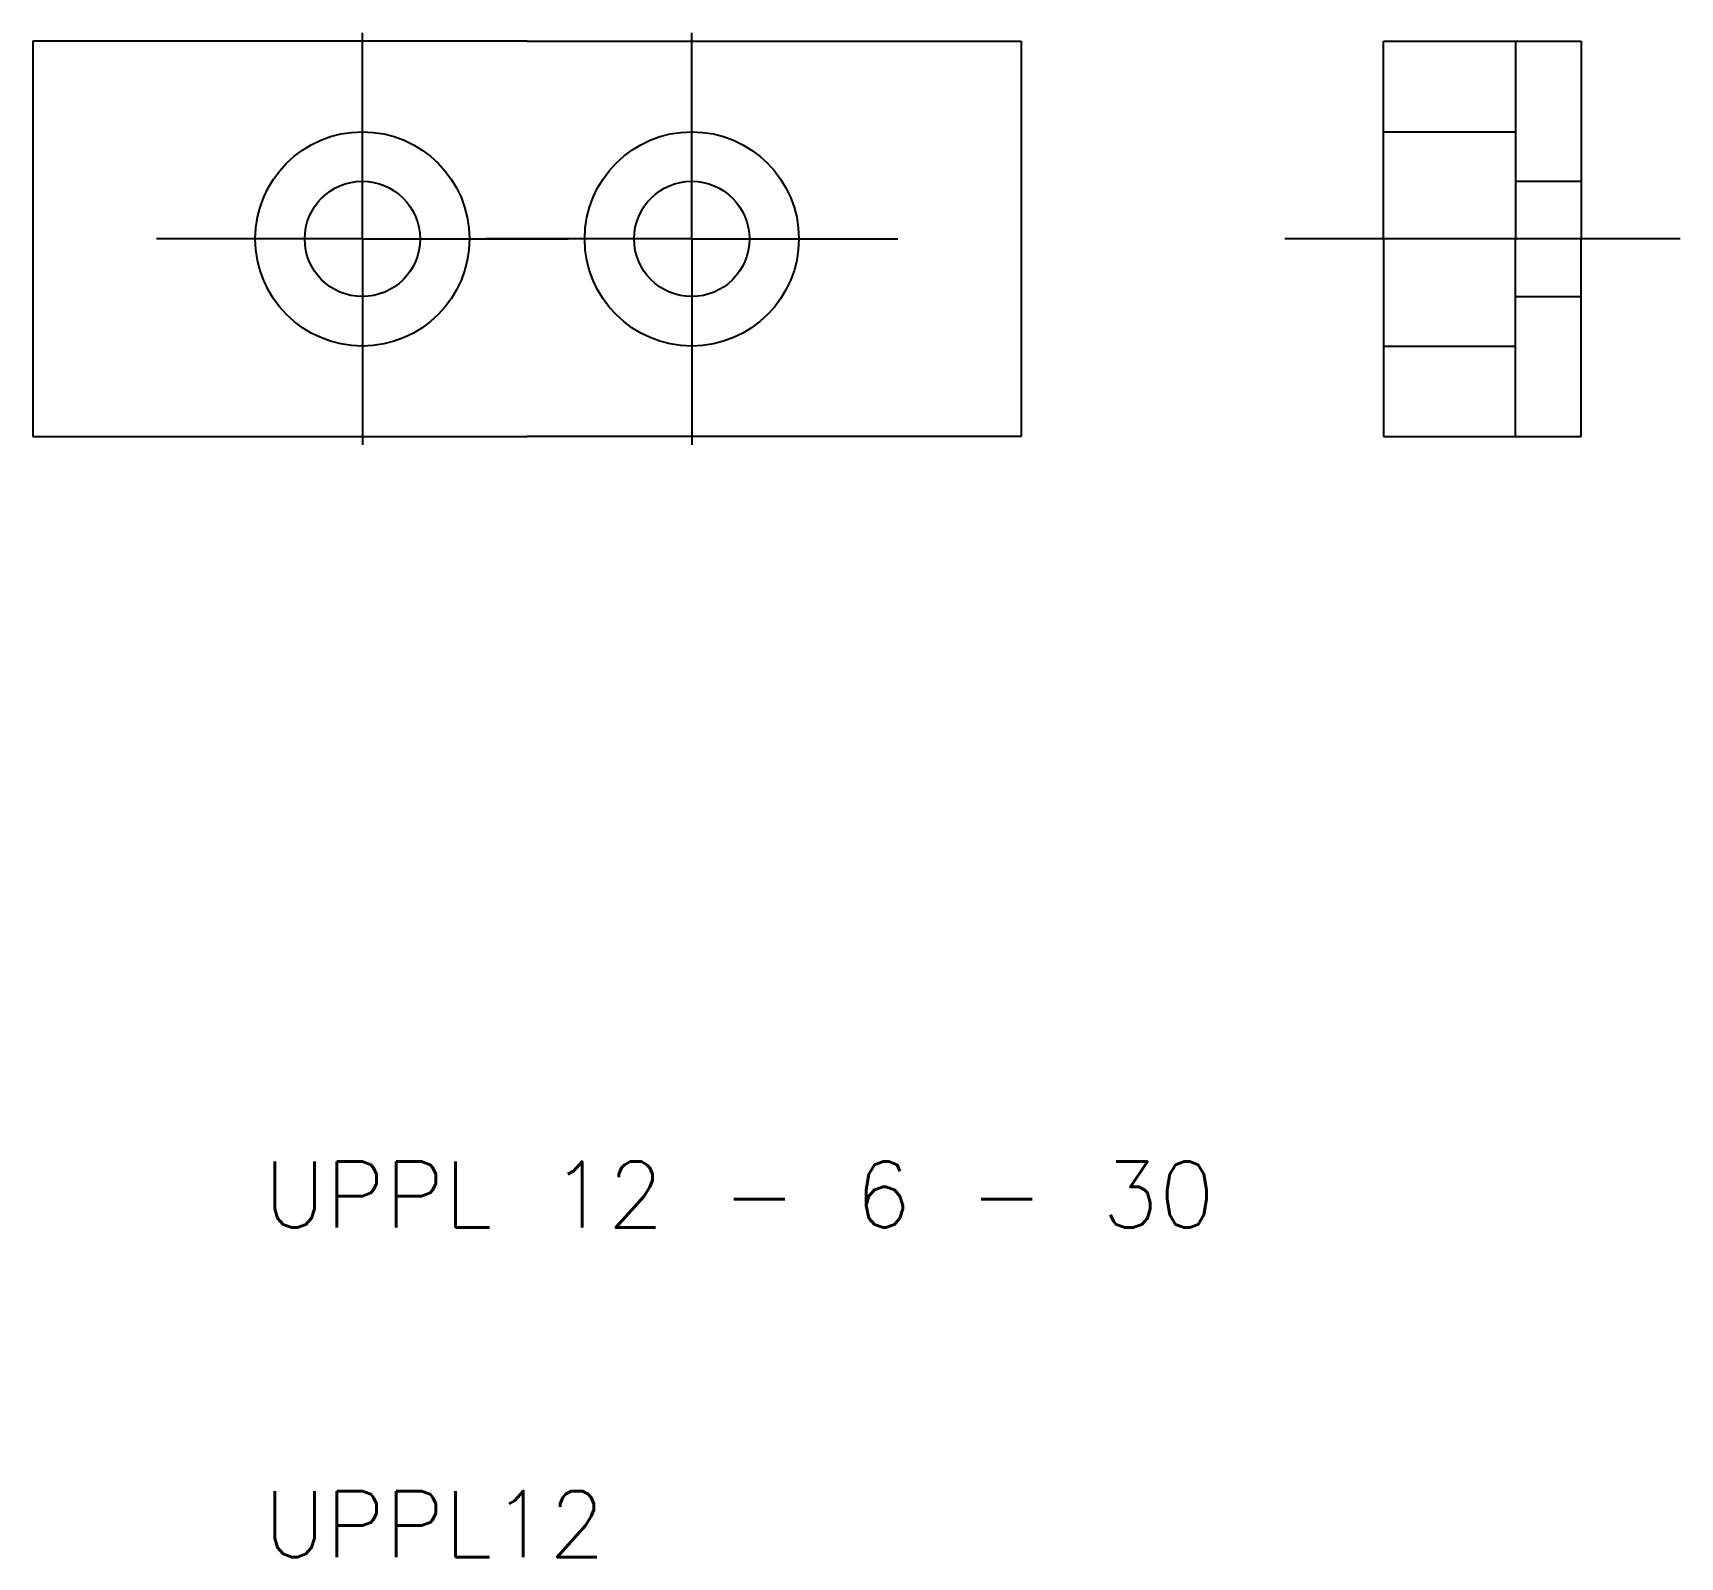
# Model space of a CAD drawing. Extents: x 3 to 53, y 10 to 56.2.
import ezdxf

# ---------------------------------------------------------------- set-up
doc = ezdxf.new("R2010")
doc.units = 0
doc.linetypes.add('CENTER', pattern=[50.8, 31.75, -6.35, 6.35, -6.35])
doc.linetypes.add('DASHED', pattern=[19.05, 12.7, -6.35])
doc.layers.get('0').update_dxf_attribs({"linetype": 'CONTINUOUS'})
doc.layers.add('CENTER', color=1, linetype='CENTER')
doc.styles.get("Standard").update_dxf_attribs({"font": 'txt.shx'})

msp = doc.modelspace()

# ---------------------------------------------------------------- linework, layer by layer
for p, q in [((18, 56), (3, 56)), ((3, 56), (3, 44)), ((44, 56), (50, 56)), ((50, 56), (50, 50)), ((18, 56), (33, 56)), ((33, 56), (33, 44)), ((44, 50), (44, 56)), ((48, 56), (48, 50)), ((44, 50), (44, 44)), ((48, 44), (48, 50)), ((50, 44), (50, 50)), ((3, 44), (18, 44)), ((33, 44), (18, 44)), ((44, 44), (50, 44))]:
    msp.add_line(p, q)
at = {"color": 3, "linetype": 'DASHED'}
for p, q in [((44, 53.25), (48, 53.25)), ((48, 51.75), (50, 51.75)), ((48, 48.25), (50, 48.25)), ((44, 46.75), (48, 46.75))]:
    msp.add_line(p, q, dxfattribs=at)
for centre, radius in [((13, 50), 3.25), ((23, 50), 3.25), ((13, 50), 1.75), ((23, 50), 1.75)]:
    msp.add_circle(centre, radius)
at = {"layer": 'CENTER'}
for p, q in [((13, 50), (13, 56.25)), ((23, 50), (23, 56.25)), ((13, 50), (6.75, 50)), ((13, 50), (13, 43.75)), ((13, 50), (19.25, 50)), ((23, 50), (16.75, 50)), ((23, 50), (29.25, 50)), ((23, 50), (23, 43.75)), ((53, 50), (41, 50))]:
    msp.add_line(p, q, dxfattribs=at)

# ---------------------------------------------------------------- texts
for s, p in [('UPPL 12 - 6 - 30', (10, 20)), ('UPPL12', (10, 10))]:
    msp.add_text(s, height=2).set_placement(p)

doc.saveas('drawing.dxf')
